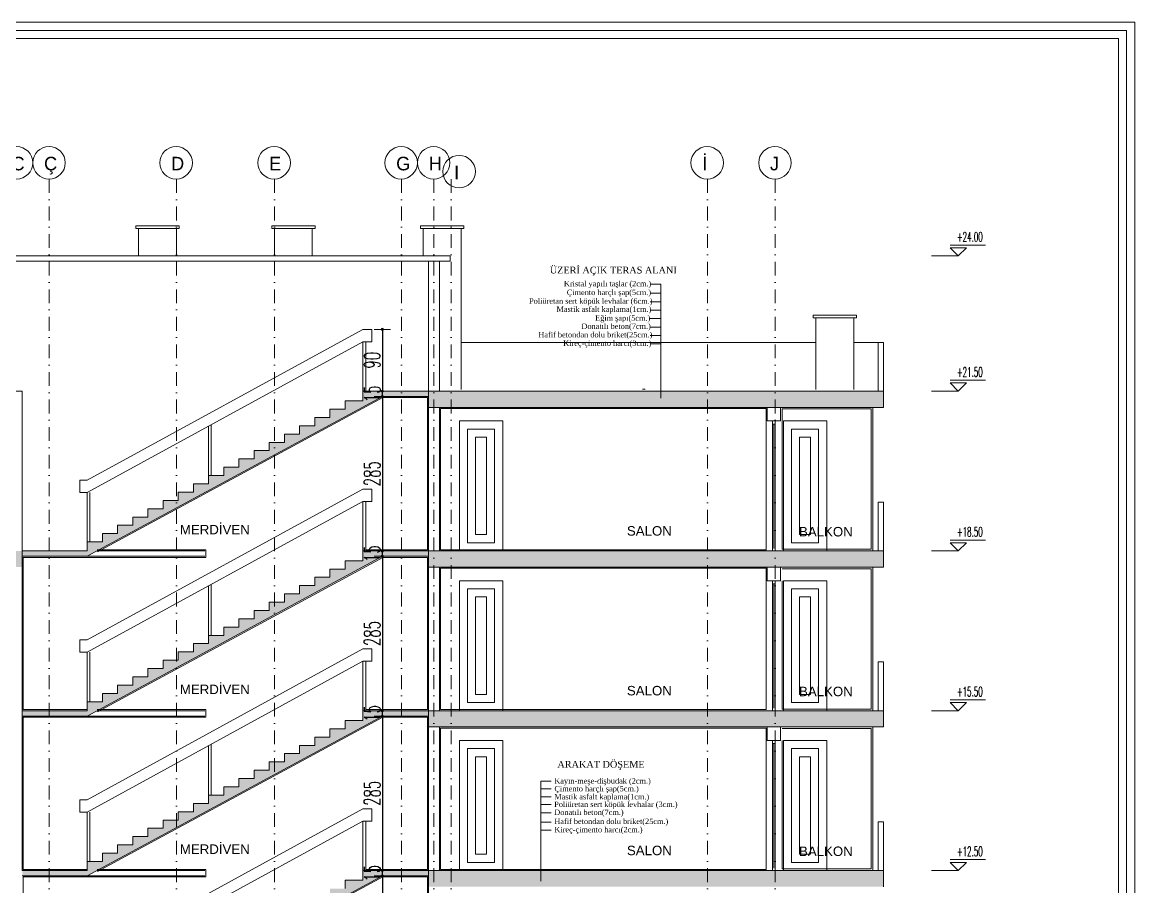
# Model space of a CAD drawing. Header units: millimetres. Extents: x -16104 to 67872, y -88009 to 12107.
# Drawn here: x 40598 to 42652, y -6549 to -4952 of the extents above; entities that cross this region are included whole.
import ezdxf

# ---------------------------------------------------------------- set-up
doc = ezdxf.new("R2010")
doc.units = ezdxf.units.MM
doc.linetypes.add('DASHDOTX2', pattern=[50.8, 25.4, -12.7, 0, -12.7])
doc.layers.get('0').update_dxf_attribs({"color": 241})
doc.layers.add('c05', color=32, linetype='Continuous', lineweight=13)
doc.layers.add('TARAMA', color=8, linetype='Continuous', lineweight=15)
doc.styles.add('DIM', font='Txttw.shx', dxfattribs={"width": 0.6})
doc.styles.add('OLCU', font='simplex.shx', dxfattribs={"width": 0.6, "height": 1400})
doc.styles.add('ÖLÇÜ', font='times.ttf', dxfattribs={"height": 15})
doc.dimstyles.new('50', dxfattribs={"dimscale": 0, "dimtxt": 30, "dimasz": 1, "dimexe": 0, "dimexo": 2, "dimgap": 4, "dimtad": 1, "dimdec": 0, "dimzin": 0, "dimdsep": 46, "dimtxsty": 'DIM', "dimblk1": 'DOT', "dimblk2": 'DOT', "dimsah": 1, "dimcen": 1.5, "dimdle": 3, "dimse1": 1, "dimse2": 1, "dimclrd": 256, "dimclre": 9, "dimclrt": 256, "dimadec": 0, "dimazin": 0, "dimtfac": 0.24, "dimtdec": 0, "dimtix": 1, "dimtmove": 2, "dimatfit": 3, "dimldrblk": 'DOT', "dimfxl": 0, "dimtolj": 1, "dimtzin": 15, "dimarcsym": 0})
pattern_1 = [(45, (1786.1301, -24140.286), (-1.76776695, 1.76776695), []), (45, (1787.8951, -24140.286), (-1.76776695, 1.76776695), [1.2, -0.5])]
pattern_2 = [(45, (1786.1301, -24435.286), (-1.76776695, 1.76776695), []), (45, (1787.8951, -24435.286), (-1.76776695, 1.76776695), [1.2, -0.5])]

# ---------------------------------------------------------------- blocks, each defined once
blk = doc.blocks.new('DOT')
for p, q in [((-2, 0), (0, 0)), ((0, 15), (0, -15)), ((2, 0), (0, 0))]:
    blk.add_line(p, q)
blk.add_circle((0, 0), 2)
blk = doc.blocks.new('*D1183')
at = {"layer": 'Defpoints', "color": 0, "transparency": 16777216}
for p in [(41243.3, -5519.5), (41263.1, -5633.5), (41263.7, -5633.5)]:
    blk.add_point(p, dxfattribs=at)
at = {"layer": 'TARAMA', "lineweight": -2, "transparency": 16777216}
blk.add_line((41263.1, -5520.5), (41263.1, -5632.5), dxfattribs=at)
for p, rotation in [((41263.1, -5519.5), 90), ((41263.1, -5633.5), 270)]:
    blk.add_blockref('DOT', p, dxfattribs=dict(at, rotation=rotation))
at = {"layer": 'TARAMA', "transparency": 16777216, "insert": (41244.1, -5576.5), "char_height": 30, "attachment_point": 5, "rotation": 90, "style": 'DIM'}
blk.add_mtext('\\A1;90', dxfattribs=at)
blk = doc.blocks.new('*D1224')
at = {"layer": 'Defpoints', "color": 0, "transparency": 16777216}
for p in [(41263.1, -5633.5), (41263.1, -5633.5), (41263.1, -5643.5)]:
    blk.add_point(p, dxfattribs=at)
at = {"layer": 'TARAMA', "lineweight": -2, "transparency": 16777216}
for p, q in [((41263.1, -5632.5), (41263.1, -5631.5)), ((41263.1, -5643.5), (41263.1, -5633.5)), ((41263.1, -5644.5), (41263.1, -5645.5))]:
    blk.add_line(p, q, dxfattribs=at)
for p, rotation in [((41263.1, -5633.5), 270), ((41263.1, -5643.5), 90)]:
    blk.add_blockref('DOT', p, dxfattribs=dict(at, rotation=rotation))
at = {"layer": 'TARAMA', "transparency": 16777216, "insert": (41244.1, -5638.5), "char_height": 30, "attachment_point": 5, "rotation": 90, "style": 'DIM'}
blk.add_mtext('\\A1;15', dxfattribs=at)
blk = doc.blocks.new('*D1184')
at = {"layer": 'Defpoints', "color": 0, "transparency": 16777216}
for p in [(41263.1, -5643.5), (41263.1, -5928.5), (41263.1, -5928.5)]:
    blk.add_point(p, dxfattribs=at)
at = {"layer": 'TARAMA', "lineweight": -2, "transparency": 16777216}
blk.add_line((41263.1, -5644.5), (41263.1, -5927.5), dxfattribs=at)
for p, rotation in [((41263.1, -5643.5), 90), ((41263.1, -5928.5), 270)]:
    blk.add_blockref('DOT', p, dxfattribs=dict(at, rotation=rotation))
at = {"layer": 'TARAMA', "transparency": 16777216, "insert": (41244.1, -5786), "char_height": 30, "attachment_point": 5, "rotation": 90, "style": 'DIM'}
blk.add_mtext('\\A1;285', dxfattribs=at)
blk = doc.blocks.new('*D1194')
at = {"layer": 'Defpoints', "color": 0, "transparency": 16777216}
for p in [(41263.1, -5938.5), (41263.1, -6223.5), (41263.1, -6223.5)]:
    blk.add_point(p, dxfattribs=at)
at = {"layer": 'TARAMA', "lineweight": -2, "transparency": 16777216}
blk.add_line((41263.1, -5939.5), (41263.1, -6222.5), dxfattribs=at)
for p, rotation in [((41263.1, -5938.5), 90), ((41263.1, -6223.5), 270)]:
    blk.add_blockref('DOT', p, dxfattribs=dict(at, rotation=rotation))
at = {"layer": 'TARAMA', "transparency": 16777216, "insert": (41244.1, -6081), "char_height": 30, "attachment_point": 5, "rotation": 90, "style": 'DIM'}
blk.add_mtext('\\A1;285', dxfattribs=at)
blk = doc.blocks.new('*D1195')
at = {"layer": 'Defpoints', "color": 0, "transparency": 16777216}
for p in [(41263.1, -6233.5), (41263.1, -6518.5), (41263.1, -6518.5)]:
    blk.add_point(p, dxfattribs=at)
at = {"layer": 'TARAMA', "lineweight": -2, "transparency": 16777216}
blk.add_line((41263.1, -6234.5), (41263.1, -6517.5), dxfattribs=at)
for p, rotation in [((41263.1, -6233.5), 90), ((41263.1, -6518.5), 270)]:
    blk.add_blockref('DOT', p, dxfattribs=dict(at, rotation=rotation))
at = {"layer": 'TARAMA', "transparency": 16777216, "insert": (41244.1, -6376), "char_height": 30, "attachment_point": 5, "rotation": 90, "style": 'DIM'}
blk.add_mtext('\\A1;285', dxfattribs=at)
blk = doc.blocks.new('*D1196')
at = {"layer": 'Defpoints', "color": 0, "transparency": 16777216}
for p in [(41263.1, -6528.5), (41263.1, -6813.5), (41263.1, -6813.5)]:
    blk.add_point(p, dxfattribs=at)
at = {"layer": 'TARAMA', "lineweight": -2, "transparency": 16777216}
blk.add_line((41263.1, -6529.5), (41263.1, -6812.5), dxfattribs=at)
for p, rotation in [((41263.1, -6528.5), 90), ((41263.1, -6813.5), 270)]:
    blk.add_blockref('DOT', p, dxfattribs=dict(at, rotation=rotation))
at = {"layer": 'TARAMA', "transparency": 16777216, "insert": (41244.1, -6671), "char_height": 30, "attachment_point": 5, "rotation": 90, "style": 'DIM'}
blk.add_mtext('\\A1;285', dxfattribs=at)
blk = doc.blocks.new('*D1200')
at = {"layer": 'Defpoints', "color": 0, "transparency": 16777216}
for p in [(41263.1, -5928.5), (41263.1, -5928.5), (41263.1, -5938.5)]:
    blk.add_point(p, dxfattribs=at)
at = {"layer": 'TARAMA', "lineweight": -2, "transparency": 16777216}
for p, q in [((41263.1, -5927.5), (41263.1, -5926.5)), ((41263.1, -5938.5), (41263.1, -5928.5)), ((41263.1, -5939.5), (41263.1, -5940.5))]:
    blk.add_line(p, q, dxfattribs=at)
for p, rotation in [((41263.1, -5928.5), 270), ((41263.1, -5938.5), 90)]:
    blk.add_blockref('DOT', p, dxfattribs=dict(at, rotation=rotation))
at = {"layer": 'TARAMA', "transparency": 16777216, "insert": (41244.1, -5933.5), "char_height": 30, "attachment_point": 5, "rotation": 90, "style": 'DIM'}
blk.add_mtext('\\A1;15', dxfattribs=at)
blk = doc.blocks.new('*D1201')
at = {"layer": 'Defpoints', "color": 0, "transparency": 16777216}
for p in [(41263.1, -6223.5), (41263.1, -6223.5), (41263.1, -6233.5)]:
    blk.add_point(p, dxfattribs=at)
at = {"layer": 'TARAMA', "lineweight": -2, "transparency": 16777216}
for p, q in [((41263.1, -6222.5), (41263.1, -6221.5)), ((41263.1, -6233.5), (41263.1, -6223.5)), ((41263.1, -6234.5), (41263.1, -6235.5))]:
    blk.add_line(p, q, dxfattribs=at)
for p, rotation in [((41263.1, -6223.5), 270), ((41263.1, -6233.5), 90)]:
    blk.add_blockref('DOT', p, dxfattribs=dict(at, rotation=rotation))
at = {"layer": 'TARAMA', "transparency": 16777216, "insert": (41244.1, -6228.5), "char_height": 30, "attachment_point": 5, "rotation": 90, "style": 'DIM'}
blk.add_mtext('\\A1;15', dxfattribs=at)
blk = doc.blocks.new('*D1202')
at = {"layer": 'Defpoints', "color": 0, "transparency": 16777216}
for p in [(41263.1, -6518.5), (41263.1, -6518.5), (41263.1, -6528.5)]:
    blk.add_point(p, dxfattribs=at)
at = {"layer": 'TARAMA', "lineweight": -2, "transparency": 16777216}
for p, q in [((41263.1, -6517.5), (41263.1, -6516.5)), ((41263.1, -6528.5), (41263.1, -6518.5)), ((41263.1, -6529.5), (41263.1, -6530.5))]:
    blk.add_line(p, q, dxfattribs=at)
for p, rotation in [((41263.1, -6518.5), 270), ((41263.1, -6528.5), 90)]:
    blk.add_blockref('DOT', p, dxfattribs=dict(at, rotation=rotation))
at = {"layer": 'TARAMA', "transparency": 16777216, "insert": (41244.1, -6523.5), "char_height": 30, "attachment_point": 5, "rotation": 90, "style": 'DIM'}
blk.add_mtext('\\A1;15', dxfattribs=at)

msp = doc.modelspace()

# ---------------------------------------------------------------- hatches: boundary and pattern name
at = {"layer": 'TARAMA'}
h = msp.add_hatch(dxfattribs=at)
h.set_pattern_fill('JIS_STN_2.5,_O', color=256)
h.set_pattern_definition(pattern_1)
h.paths.add_polyline_path([(41263.1, -5643.5), (41348.2, -5643.5), (41348.2, -5633.5), (41227.2, -5633.5), (41227.2, -5651.6), (41194.2, -5651.6), (41194.2, -5666.9), (41166.2, -5666.9), (41166.2, -5682.2), (41138.2, -5682.2), (41138.2, -5697.5), (41110.2, -5697.5), (41110.2, -5712.8), (41082.2, -5712.8), (41082.2, -5728.1), (41054.2, -5728.1), (41054.2, -5743.4), (41026.2, -5743.4), (41026.2, -5758.7), (40998.2, -5758.7), (40998.2, -5774.1), (40970.2, -5774.1), (40970.2, -5789.4), (40942.2, -5789.4), (40942.2, -5804.7), (40914.2, -5804.7), (40914.2, -5820), (40886.2, -5820), (40886.2, -5835.3), (40858.2, -5835.3), (40858.2, -5850.6), (40830.2, -5850.6), (40830.2, -5865.9), (40802.2, -5865.9), (40802.2, -5881.2), (40774.2, -5881.2), (40774.2, -5896.5), (40746.2, -5896.5), (40746.2, -5911.9), (40718.2, -5911.9), (40718.2, -5928.5), (40598.2, -5928.5), (40598.2, -5938.5), (40718, -5938.5)])
h = msp.add_hatch(dxfattribs=at)
h.set_pattern_fill('JIS_STN_2.5,_O', color=256)
h.set_pattern_definition(pattern_1)
h.paths.add_polyline_path([(42188.2, -5663.5), (42188.2, -5633.5), (41998.2, -5633.5), (41348.2, -5633.5), (41348.2, -5663.5)])
h = msp.add_hatch(dxfattribs=at)
h.set_pattern_fill('JIS_STN_2.5,_O', color=256)
h.set_pattern_definition(pattern_2)
h.paths.add_polyline_path([(39758.2, -5958.5), (40598.2, -5958.5), (40598.2, -5928.5), (39948.2, -5928.5), (39758.2, -5928.5)])
h = msp.add_hatch(dxfattribs=at)
h.set_pattern_fill('JIS_STN_2.5,_O', color=256)
h.set_pattern_definition([(45, (1786.1301, -24435.286), (-1.76776695, 1.76776695), []), (45, (1787.8951, -24435.286), (-1.76776695, 1.76776695), [1.2, -0.5])])
h.paths.add_polyline_path([(41263.1, -5938.5), (41348.2, -5938.5), (41348.2, -5928.5), (41227.2, -5928.5), (41227.2, -5946.6), (41194.2, -5946.6), (41194.2, -5961.9), (41166.2, -5961.9), (41166.2, -5977.2), (41138.2, -5977.2), (41138.2, -5992.5), (41110.2, -5992.5), (41110.2, -6007.8), (41082.2, -6007.8), (41082.2, -6023.1), (41054.2, -6023.1), (41054.2, -6038.4), (41026.2, -6038.4), (41026.2, -6053.7), (40998.2, -6053.7), (40998.2, -6069.1), (40970.2, -6069.1), (40970.2, -6084.4), (40942.2, -6084.4), (40942.2, -6099.7), (40914.2, -6099.7), (40914.2, -6115), (40886.2, -6115), (40886.2, -6130.3), (40858.2, -6130.3), (40858.2, -6145.6), (40830.2, -6145.6), (40830.2, -6160.9), (40802.2, -6160.9), (40802.2, -6176.2), (40774.2, -6176.2), (40774.2, -6191.5), (40746.2, -6191.5), (40746.2, -6206.9), (40718.2, -6206.9), (40718.2, -6223.5), (40598.2, -6223.5), (40598.2, -6233.5), (40718, -6233.5)])
h = msp.add_hatch(dxfattribs=at)
h.set_pattern_fill('JIS_STN_2.5,_O', color=256)
h.set_pattern_definition(pattern_1)
h.paths.add_polyline_path([(42188.2, -5958.5), (42188.2, -5928.5), (41998.2, -5928.5), (41348.2, -5928.5), (41348.2, -5958.5)])
h = msp.add_hatch(dxfattribs=at)
h.set_pattern_fill('JIS_STN_2.5,_O', color=256)
h.set_pattern_definition([(45, (1786.1301, -24730.286), (-1.76776695, 1.76776695), []), (45, (1787.8951, -24730.286), (-1.76776695, 1.76776695), [1.2, -0.5])])
h.paths.add_polyline_path([(41263.1, -6233.5), (41348.2, -6233.5), (41348.2, -6223.5), (41227.2, -6223.5), (41227.2, -6241.6), (41194.2, -6241.6), (41194.2, -6256.9), (41166.2, -6256.9), (41166.2, -6272.2), (41138.2, -6272.2), (41138.2, -6287.5), (41110.2, -6287.5), (41110.2, -6302.8), (41082.2, -6302.8), (41082.2, -6318.1), (41054.2, -6318.1), (41054.2, -6333.4), (41026.2, -6333.4), (41026.2, -6348.7), (40998.2, -6348.7), (40998.2, -6364.1), (40970.2, -6364.1), (40970.2, -6379.4), (40942.2, -6379.4), (40942.2, -6394.7), (40914.2, -6394.7), (40914.2, -6410), (40886.2, -6410), (40886.2, -6425.3), (40858.2, -6425.3), (40858.2, -6440.6), (40830.2, -6440.6), (40830.2, -6455.9), (40802.2, -6455.9), (40802.2, -6471.2), (40774.2, -6471.2), (40774.2, -6486.5), (40746.2, -6486.5), (40746.2, -6501.9), (40718.2, -6501.9), (40718.2, -6518.5), (40598.2, -6518.5), (40598.2, -6528.5), (40718, -6528.5)])
h = msp.add_hatch(dxfattribs=at)
h.set_pattern_fill('JIS_STN_2.5,_O', color=256)
h.set_pattern_definition(pattern_2)
h.paths.add_polyline_path([(42188.2, -6223.5), (41998.2, -6223.5), (41348.2, -6223.5), (41348.2, -6253.5), (42188.2, -6253.5)])
h = msp.add_hatch(dxfattribs=at)
h.set_pattern_fill('JIS_STN_2.5,_O', color=256)
h.set_pattern_definition([(45, (1786.1301, -25025.286), (-1.76776695, 1.76776695), []), (45, (1787.8951, -25025.286), (-1.76776695, 1.76776695), [1.2, -0.5])])
h.paths.add_polyline_path([(41263.1, -6528.5), (41348.2, -6528.5), (41348.2, -6518.5), (41227.2, -6518.5), (41227.2, -6536.6), (41194.2, -6536.6), (41194.2, -6551.9), (41166.2, -6551.9), (41166.2, -6567.2), (41138.2, -6567.2), (41138.2, -6582.5), (41110.2, -6582.5), (41110.2, -6597.8), (41082.2, -6597.8), (41082.2, -6613.1), (41054.2, -6613.1), (41054.2, -6628.4), (41026.2, -6628.4), (41026.2, -6643.7), (40998.2, -6643.7), (40998.2, -6659.1), (40970.2, -6659.1), (40970.2, -6674.4), (40942.2, -6674.4), (40942.2, -6689.7), (40914.2, -6689.7), (40914.2, -6705), (40886.2, -6705), (40886.2, -6720.3), (40858.2, -6720.3), (40858.2, -6735.6), (40830.2, -6735.6), (40830.2, -6750.9), (40802.2, -6750.9), (40802.2, -6766.2), (40774.2, -6766.2), (40774.2, -6781.5), (40746.2, -6781.5), (40746.2, -6796.9), (40718.2, -6796.9), (40718.2, -6813.5), (40598.2, -6813.5), (40598.2, -6823.5), (40718, -6823.5)])
h = msp.add_hatch(dxfattribs=at)
h.set_pattern_fill('JIS_STN_2.5,_O', color=256)
h.set_pattern_definition([(45, (1786.1301, -24730.286), (-1.76776695, 1.76776695), []), (45, (1787.8951, -24730.286), (-1.76776695, 1.76776695), [1.2, -0.5])])
h.paths.add_polyline_path([(42188.2, -6518.5), (41998.2, -6518.5), (41348.2, -6518.5), (41348.2, -6548.5), (42188.2, -6548.5)])

# ---------------------------------------------------------------- linework, layer by layer
at = {"layer": 'c05'}
for points in [[(42651.9, -8120), (42651.9, -8330.3), (39121.6, -8330.3), (39121.6, -4952.5), (42651.9, -4952.5), (42651.9, -6808.6)], [(42651.9, -8120), (42651.9, -8330.3), (39121.6, -8330.3), (39121.6, -4952.5), (42651.9, -4952.5), (42651.9, -6808.6)], [(42636.9, -8120), (42636.9, -8315.3), (39136.6, -8315.3), (39136.6, -4967.5), (42636.9, -4967.5), (42636.9, -6808.6)], [(42621.9, -8120), (42621.9, -8300.3), (39151.6, -8300.3), (39151.6, -4982.5), (42621.9, -4982.5), (42621.9, -6808.6)]]:
    msp.add_lwpolyline(points, dxfattribs=at)
at = {"layer": 'TARAMA', "linetype": 'DASHDOTX2'}
for p, q in [((40648.2, -5242), (40648.2, -8051.5)), ((40882.7, -5242), (40882.7, -8051.5)), ((41063.7, -5242), (41063.7, -8051.5)), ((41298.2, -5242), (41298.2, -8051.5)), ((41358.2, -5242), (41358.2, -8051.5)), ((41390.2, -5242), (41390.2, -8051.5)), ((41863.2, -5242), (41863.2, -8051.5)), ((41988.2, -5242), (41988.2, -8051.5))]:
    msp.add_line(p, q, dxfattribs=at)
at = {"layer": 'TARAMA'}
for p, q in [((40807.7, -5328.5), (40807.7, -5333.5)), ((40807.7, -5328.5), (40887.7, -5328.5)), ((40807.7, -5333.5), (40887.7, -5333.5)), ((40812.7, -5333.5), (40812.7, -5383.5)), ((40882.7, -5333.5), (40882.7, -5383.5)), ((40887.7, -5328.5), (40887.7, -5333.5)), ((41058.7, -5328.5), (41058.7, -5333.5)), ((41058.7, -5328.5), (41138.7, -5328.5)), ((41058.7, -5333.5), (41138.7, -5333.5)), ((41063.7, -5333.5), (41063.7, -5383.5)), ((41133.7, -5333.5), (41133.7, -5383.5)), ((41138.7, -5328.5), (41138.7, -5333.5)), ((41333.2, -5328.5), (41333.2, -5333.5)), ((41333.2, -5328.5), (41413.2, -5328.5)), ((41333.2, -5333.5), (41413.2, -5333.5)), ((41338.2, -5333.5), (41338.2, -5383.5)), ((41408.2, -5333.5), (41408.2, -5630.5)), ((41413.2, -5328.5), (41413.2, -5333.5)), ((40558.2, -5383.5), (41388.2, -5383.5)), ((40558.2, -5393.5), (41388.2, -5393.5)), ((40558.2, -5393.5), (41388.2, -5393.5)), ((41348.2, -5633.5), (41348.2, -5393.5)), ((41348.2, -5633.5), (41348.2, -5393.5)), ((41368.2, -5633.5), (41368.2, -5393.5)), ((41368.2, -5633.5), (41368.2, -5393.5)), ((41388.2, -5393.5), (41388.2, -5383.5)), ((41757.6, -5436.3), (41776.8, -5436.3)), ((41776.8, -5436.3), (41776.8, -5646.2)), ((41757.6, -5452.4), (41776.8, -5452.4)), ((41757.6, -5468.5), (41776.8, -5468.5)), ((41757.6, -5484.1), (41776.8, -5484.1)), ((41757.6, -5499.6), (41776.8, -5499.6)), ((42058.2, -5493.5), (42058.2, -5498.5)), ((42058.2, -5493.5), (42138.2, -5493.5)), ((42058.2, -5498.5), (42138.2, -5498.5)), ((42063.2, -5498.5), (42063.2, -5630.5)), ((42133.2, -5498.5), (42133.2, -5630.5)), ((42138.2, -5493.5), (42138.2, -5498.5)), ((40718.2, -5797.9), (41227.2, -5519.5)), ((40718.2, -5797.9), (41227.2, -5519.5)), ((41227.2, -5519.5), (41243.3, -5519.5)), ((41227.2, -5519.5), (41243.3, -5519.5)), ((41243.3, -5519.5), (41243.3, -5542.3)), ((41243.3, -5519.5), (41243.3, -5542.3)), ((41757.6, -5515.2), (41776.8, -5515.2)), ((40718.2, -5820.7), (41227.2, -5542.3)), ((40718.2, -5820.7), (41227.2, -5542.3)), ((41227.2, -5633.5), (41227.2, -5542.3)), ((41227.2, -5542.3), (41243.3, -5542.3)), ((41227.2, -5633.5), (41227.2, -5542.3)), ((41227.2, -5542.3), (41243.3, -5542.3)), ((41232.2, -5633.5), (41232.2, -5542.3)), ((41232.2, -5633.5), (41232.2, -5542.3)), ((42063.2, -5543.5), (41408.2, -5543.5)), ((41757.6, -5530.8), (41776.8, -5530.8)), ((42178.2, -5543.5), (42133.2, -5543.5)), ((42178.2, -5543.5), (42188.2, -5543.5)), ((42178.2, -5543.5), (42178.2, -5633.5)), ((42178.2, -5543.5), (42178.2, -5633.5)), ((42188.2, -5543.5), (42188.2, -5663.5)), ((41757.6, -5546.4), (41776.8, -5546.4)), ((40383.2, -5633.5), (40598.2, -5633.5)), ((40598.2, -5633.5), (40598.2, -5928.5)), ((40718, -5938.5), (41263.1, -5643.5)), ((41227.2, -5633.5), (41227.2, -5651.6)), ((41348.2, -5633.5), (41227.2, -5633.5)), ((41348.2, -5643.5), (41263.1, -5643.5)), ((41348.2, -5633.5), (42168.2, -5633.5)), ((41348.2, -5633.5), (41348.2, -5928.5)), ((41743.2, -5629.7), (41748.2, -5629.7)), ((41998.2, -5633.5), (42188.2, -5633.5)), ((42188.2, -5663.5), (42188.2, -5633.5)), ((41166.2, -5666.9), (41166.2, -5682.2)), ((41166.2, -5666.9), (41194.2, -5666.9)), ((41194.2, -5651.6), (41194.2, -5666.9)), ((41194.2, -5651.6), (41227.2, -5651.6)), ((41348.2, -5663.5), (42188.2, -5663.5)), ((41368.2, -5663.5), (41368.2, -5928.5)), ((41973.2, -5663.5), (41973.2, -5688.5)), ((41998.2, -5663.5), (41998.2, -5688.5)), ((42001.2, -5688.5), (42001.2, -5666.5)), ((42168.2, -5663.5), (42168.2, -5928.5)), ((41138.2, -5682.2), (41138.2, -5697.5)), ((41138.2, -5682.2), (41166.2, -5682.2)), ((41973.2, -5688.5), (41998.2, -5688.5)), ((41983.2, -5688.5), (41983.2, -5928.5)), ((41988.2, -5688.5), (41988.2, -5928.5)), ((40942.2, -5789.4), (40942.2, -5698.2)), ((40947.2, -5789.4), (40947.2, -5695.5)), ((41110.2, -5697.5), (41110.2, -5712.8)), ((41110.2, -5697.5), (41138.2, -5697.5)), ((41983.2, -5694.2), (41988.2, -5694.2)), ((41985.7, -5694.2), (41985.7, -5924)), ((41054.2, -5728.1), (41054.2, -5743.4)), ((41054.2, -5728.1), (41082.2, -5728.1)), ((41082.2, -5712.8), (41082.2, -5728.1)), ((41082.2, -5712.8), (41110.2, -5712.8)), ((41026.2, -5743.4), (41026.2, -5758.7)), ((41026.2, -5743.4), (41054.2, -5743.4)), ((40998.2, -5758.7), (40998.2, -5774.1)), ((40998.2, -5758.7), (41026.2, -5758.7)), ((40942.2, -5789.4), (40942.2, -5804.7)), ((40942.2, -5789.4), (40970.2, -5789.4)), ((40970.2, -5774.1), (40970.2, -5789.4)), ((40970.2, -5774.1), (40998.2, -5774.1)), ((40718.2, -5797.9), (40704.7, -5797.9)), ((40704.7, -5797.9), (40704.7, -5820.7)), ((40914.2, -5804.7), (40914.2, -5820)), ((40914.2, -5804.7), (40942.2, -5804.7)), ((40718.2, -5820.7), (40704.7, -5820.7)), ((40718.2, -6092.9), (41227.2, -5814.5)), ((40718.2, -6092.9), (41227.2, -5814.5)), ((40718.2, -5911.9), (40718.2, -5820.7)), ((40723.2, -5911.9), (40723.2, -5820.7)), ((40886.2, -5820), (40886.2, -5835.3)), ((40886.2, -5820), (40914.2, -5820)), ((41227.2, -5814.5), (41243.3, -5814.5)), ((41227.2, -5814.5), (41243.3, -5814.5)), ((41243.3, -5814.5), (41243.3, -5837.3)), ((41243.3, -5814.5), (41243.3, -5837.3)), ((40718.2, -6115.7), (41227.2, -5837.3)), ((40718.2, -6115.7), (41227.2, -5837.3)), ((40830.2, -5850.6), (40830.2, -5865.9)), ((40830.2, -5850.6), (40858.2, -5850.6)), ((40858.2, -5835.3), (40858.2, -5850.6)), ((40858.2, -5835.3), (40886.2, -5835.3)), ((41227.2, -5928.5), (41227.2, -5837.3)), ((41227.2, -5837.3), (41243.3, -5837.3)), ((41227.2, -5928.5), (41227.2, -5837.3)), ((41227.2, -5837.3), (41243.3, -5837.3)), ((41232.2, -5928.5), (41232.2, -5837.3)), ((41232.2, -5928.5), (41232.2, -5837.3)), ((42178.2, -5838.5), (42188.2, -5838.5)), ((42178.2, -5838.5), (42178.2, -5928.5)), ((42178.2, -5838.5), (42178.2, -5928.5)), ((42188.2, -5838.5), (42188.2, -5958.5)), ((40802.2, -5865.9), (40802.2, -5881.2)), ((40802.2, -5865.9), (40830.2, -5865.9)), ((40774.2, -5881.2), (40774.2, -5896.5)), ((40774.2, -5881.2), (40802.2, -5881.2)), ((40718.2, -5911.9), (40718.2, -5928.5)), ((40718.2, -5911.9), (40746.2, -5911.9)), ((40746.2, -5896.5), (40746.2, -5911.9)), ((40746.2, -5896.5), (40774.2, -5896.5)), ((40598.2, -5928.5), (40598.2, -6223.5)), ((40598.2, -5928.5), (40718.2, -5928.5)), ((40736.4, -5928.5), (40935.1, -5928.5)), ((41227.2, -5928.5), (41227.2, -5946.6)), ((41348.2, -5928.5), (41227.2, -5928.5)), ((41348.2, -5928.5), (41998.2, -5928.5)), ((41348.2, -5928.5), (41348.2, -6223.5)), ((41998.2, -5928.5), (42188.2, -5928.5)), ((40598.2, -5938.5), (40718, -5938.5)), ((40718, -6233.5), (41263.1, -5938.5)), ((40718, -5938.5), (40935.1, -5938.5)), ((41194.2, -5946.6), (41194.2, -5961.9)), ((41194.2, -5946.6), (41227.2, -5946.6)), ((41348.2, -5938.5), (41263.1, -5938.5)), ((41166.2, -5961.9), (41166.2, -5977.2)), ((41166.2, -5961.9), (41194.2, -5961.9)), ((41348.2, -5958.5), (42188.2, -5958.5)), ((41368.2, -5958.5), (41368.2, -6223.5)), ((41973.2, -5958.5), (41973.2, -5983.5)), ((41998.2, -5958.5), (41998.2, -5983.5)), ((42168.2, -5958.5), (42168.2, -6223.5)), ((40942.2, -6084.4), (40942.2, -5993.2)), ((40947.2, -6084.4), (40947.2, -5990.5)), ((41110.2, -5992.5), (41110.2, -6007.8)), ((41110.2, -5992.5), (41138.2, -5992.5)), ((41138.2, -5977.2), (41138.2, -5992.5)), ((41138.2, -5977.2), (41166.2, -5977.2)), ((41973.2, -5983.5), (41998.2, -5983.5)), ((41983.2, -5983.5), (41983.2, -6223.5)), ((41983.2, -5989.2), (41988.2, -5989.2)), ((41985.7, -5989.2), (41985.7, -6219)), ((41988.2, -5983.5), (41988.2, -6223.5)), ((41082.2, -6007.8), (41082.2, -6023.1)), ((41082.2, -6007.8), (41110.2, -6007.8)), ((41054.2, -6023.1), (41054.2, -6038.4)), ((41054.2, -6023.1), (41082.2, -6023.1)), ((40998.2, -6053.7), (40998.2, -6069.1)), ((40998.2, -6053.7), (41026.2, -6053.7)), ((41026.2, -6038.4), (41026.2, -6053.7)), ((41026.2, -6038.4), (41054.2, -6038.4)), ((40970.2, -6069.1), (40970.2, -6084.4)), ((40970.2, -6069.1), (40998.2, -6069.1)), ((40718.2, -6092.9), (40704.7, -6092.9)), ((40704.7, -6092.9), (40704.7, -6115.7)), ((40942.2, -6084.4), (40942.2, -6099.7)), ((40942.2, -6084.4), (40970.2, -6084.4)), ((40718.2, -6115.7), (40704.7, -6115.7)), ((40718.2, -6387.9), (41227.2, -6109.5)), ((40718.2, -6387.9), (41227.2, -6109.5)), ((40718.2, -6206.9), (40718.2, -6115.7)), ((40723.2, -6206.9), (40723.2, -6115.7)), ((40886.2, -6115), (40886.2, -6130.3)), ((40886.2, -6115), (40914.2, -6115)), ((40914.2, -6099.7), (40914.2, -6115)), ((40914.2, -6099.7), (40942.2, -6099.7)), ((41227.2, -6109.5), (41243.3, -6109.5)), ((41227.2, -6109.5), (41243.3, -6109.5)), ((41243.3, -6109.5), (41243.3, -6132.3)), ((41243.3, -6109.5), (41243.3, -6132.3)), ((40718.2, -6410.7), (41227.2, -6132.3)), ((40718.2, -6410.7), (41227.2, -6132.3)), ((40858.2, -6130.3), (40858.2, -6145.6)), ((40858.2, -6130.3), (40886.2, -6130.3)), ((41227.2, -6223.5), (41227.2, -6132.3)), ((41227.2, -6132.3), (41243.3, -6132.3)), ((41227.2, -6223.5), (41227.2, -6132.3)), ((41227.2, -6132.3), (41243.3, -6132.3)), ((41232.2, -6223.5), (41232.2, -6132.3)), ((41232.2, -6223.5), (41232.2, -6132.3)), ((42178.2, -6133.5), (42188.2, -6133.5)), ((42178.2, -6133.5), (42178.2, -6223.5)), ((42178.2, -6133.5), (42178.2, -6223.5)), ((42188.2, -6133.5), (42188.2, -6253.5)), ((40802.2, -6160.9), (40802.2, -6176.2)), ((40802.2, -6160.9), (40830.2, -6160.9)), ((40830.2, -6145.6), (40830.2, -6160.9)), ((40830.2, -6145.6), (40858.2, -6145.6)), ((40774.2, -6176.2), (40774.2, -6191.5)), ((40774.2, -6176.2), (40802.2, -6176.2)), ((40746.2, -6191.5), (40746.2, -6206.9)), ((40746.2, -6191.5), (40774.2, -6191.5)), ((40718.2, -6206.9), (40718.2, -6223.5)), ((40718.2, -6206.9), (40746.2, -6206.9)), ((40598.2, -6223.5), (40598.2, -6518.5)), ((40598.2, -6223.5), (40718.2, -6223.5)), ((40598.2, -6233.5), (40718, -6233.5)), ((40718, -6528.5), (41263.1, -6233.5)), ((40718, -6233.5), (40935.1, -6233.5)), ((40736.4, -6223.5), (40935.1, -6223.5)), ((41194.2, -6241.6), (41194.2, -6256.9)), ((41194.2, -6241.6), (41227.2, -6241.6)), ((41227.2, -6223.5), (41227.2, -6241.6)), ((41348.2, -6223.5), (41227.2, -6223.5)), ((41348.2, -6233.5), (41263.1, -6233.5)), ((41348.2, -6223.5), (41998.2, -6223.5)), ((41348.2, -6223.5), (41348.2, -6518.5)), ((41998.2, -6223.5), (42188.2, -6223.5)), ((41166.2, -6256.9), (41166.2, -6272.2)), ((41166.2, -6256.9), (41194.2, -6256.9)), ((41348.2, -6253.5), (42188.2, -6253.5)), ((41368.2, -6253.5), (41368.2, -6518.5)), ((41973.2, -6253.5), (41973.2, -6278.5)), ((41998.2, -6253.5), (41998.2, -6278.5)), ((42168.2, -6253.5), (42168.2, -6518.5)), ((41138.2, -6272.2), (41138.2, -6287.5)), ((41138.2, -6272.2), (41166.2, -6272.2)), ((41973.2, -6278.5), (41998.2, -6278.5)), ((41983.2, -6278.5), (41983.2, -6518.5)), ((41988.2, -6278.5), (41988.2, -6518.5)), ((40942.2, -6379.4), (40942.2, -6288.2)), ((40947.2, -6379.4), (40947.2, -6285.5)), ((41082.2, -6302.8), (41082.2, -6318.1)), ((41082.2, -6302.8), (41110.2, -6302.8)), ((41110.2, -6287.5), (41110.2, -6302.8)), ((41110.2, -6287.5), (41138.2, -6287.5)), ((41983.2, -6284.2), (41988.2, -6284.2)), ((41985.7, -6284.2), (41985.7, -6514)), ((41054.2, -6318.1), (41054.2, -6333.4)), ((41054.2, -6318.1), (41082.2, -6318.1)), ((41026.2, -6333.4), (41026.2, -6348.7)), ((41026.2, -6333.4), (41054.2, -6333.4)), ((40970.2, -6364.1), (40970.2, -6379.4)), ((40970.2, -6364.1), (40998.2, -6364.1)), ((40998.2, -6348.7), (40998.2, -6364.1)), ((40998.2, -6348.7), (41026.2, -6348.7)), ((41555.7, -6353.5), (41555.7, -6537.9)), ((41574.9, -6353.5), (41555.7, -6353.5)), ((41574.9, -6353.5), (41555.7, -6353.5)), ((40942.2, -6379.4), (40942.2, -6394.7)), ((40942.2, -6379.4), (40970.2, -6379.4)), ((41574.9, -6367.9), (41555.7, -6367.9)), ((41574.9, -6367.9), (41555.7, -6367.9)), ((41574.9, -6382.3), (41555.7, -6382.3)), ((40718.2, -6387.9), (40704.7, -6387.9)), ((40704.7, -6387.9), (40704.7, -6410.7)), ((40718.2, -6682.9), (41227.2, -6404.5)), ((40718.2, -6682.9), (41227.2, -6404.5)), ((40914.2, -6394.7), (40914.2, -6410)), ((40914.2, -6394.7), (40942.2, -6394.7)), ((41227.2, -6404.5), (41243.3, -6404.5)), ((41227.2, -6404.5), (41243.3, -6404.5)), ((41243.3, -6404.5), (41243.3, -6427.3)), ((41243.3, -6404.5), (41243.3, -6427.3)), ((41574.9, -6396.7), (41555.7, -6396.7)), ((40718.2, -6410.7), (40704.7, -6410.7)), ((40718.2, -6501.9), (40718.2, -6410.7)), ((40718.2, -6705.7), (41227.2, -6427.3)), ((40718.2, -6705.7), (41227.2, -6427.3)), ((40723.2, -6501.9), (40723.2, -6410.7)), ((40858.2, -6425.3), (40858.2, -6440.6)), ((40858.2, -6425.3), (40886.2, -6425.3)), ((40886.2, -6410), (40886.2, -6425.3)), ((40886.2, -6410), (40914.2, -6410)), ((41227.2, -6518.5), (41227.2, -6427.3)), ((41227.2, -6427.3), (41243.3, -6427.3)), ((41227.2, -6518.5), (41227.2, -6427.3)), ((41227.2, -6427.3), (41243.3, -6427.3)), ((41232.2, -6518.5), (41232.2, -6427.3)), ((41232.2, -6518.5), (41232.2, -6427.3)), ((41574.9, -6412.1), (41555.7, -6412.1)), ((40830.2, -6440.6), (40830.2, -6455.9)), ((40830.2, -6440.6), (40858.2, -6440.6)), ((41574.9, -6429.1), (41555.7, -6429.1)), ((41574.9, -6443.8), (41555.7, -6443.8)), ((42178.2, -6428.5), (42188.2, -6428.5)), ((42178.2, -6428.5), (42178.2, -6518.5)), ((42178.2, -6428.5), (42178.2, -6518.5)), ((42188.2, -6428.5), (42188.2, -6548.5)), ((40802.2, -6455.9), (40802.2, -6471.2)), ((40802.2, -6455.9), (40830.2, -6455.9)), ((40746.2, -6486.5), (40746.2, -6501.9)), ((40746.2, -6486.5), (40774.2, -6486.5)), ((40774.2, -6471.2), (40774.2, -6486.5)), ((40774.2, -6471.2), (40802.2, -6471.2)), ((40718.2, -6501.9), (40718.2, -6518.5)), ((40718.2, -6501.9), (40746.2, -6501.9)), ((40598.2, -6518.5), (40718.2, -6518.5)), ((40598.2, -6528.5), (40718, -6528.5)), ((40718, -6823.5), (41263.1, -6528.5)), ((40718, -6528.5), (40935.1, -6528.5)), ((40736.4, -6518.5), (40935.1, -6518.5)), ((41227.2, -6518.5), (41227.2, -6536.6)), ((41348.2, -6518.5), (41227.2, -6518.5)), ((41348.2, -6528.5), (41263.1, -6528.5)), ((41348.2, -6518.5), (41998.2, -6518.5)), ((41348.2, -6518.5), (41348.2, -6813.5)), ((41998.2, -6518.5), (42188.2, -6518.5)), ((41194.2, -6536.6), (41194.2, -6551.9)), ((41194.2, -6536.6), (41227.2, -6536.6))]:
    msp.add_line(p, q, dxfattribs=at)
at = {"layer": 'TARAMA', "ltscale": 0.01}
for p, q in [((42311.1, -5363.9), (42376.1, -5363.9)), ((42326.1, -5383.9), (42311.1, -5368.9)), ((42311.1, -5368.9), (42341.1, -5368.9)), ((42326.1, -5383.9), (42341.1, -5368.9)), ((42326.1, -5383.9), (42276.8, -5383.9)), ((42311.1, -5613.5), (42376.1, -5613.5)), ((42326.1, -5633.5), (42311.1, -5618.5)), ((42311.1, -5618.5), (42341.1, -5618.5)), ((42326.1, -5633.5), (42341.1, -5618.5)), ((42326.1, -5633.5), (42276.8, -5633.5)), ((42311.1, -5908.5), (42376.1, -5908.5)), ((42326.1, -5928.5), (42311.1, -5913.5)), ((42311.1, -5913.5), (42341.1, -5913.5)), ((42326.1, -5928.5), (42341.1, -5913.5)), ((42326.1, -5928.5), (42276.8, -5928.5)), ((42311.1, -6203.5), (42376.1, -6203.5)), ((42326.1, -6223.5), (42311.1, -6208.5)), ((42311.1, -6208.5), (42341.1, -6208.5)), ((42326.1, -6223.5), (42341.1, -6208.5)), ((42326.1, -6223.5), (42276.8, -6223.5)), ((42311.1, -6498.5), (42376.1, -6498.5)), ((42326.1, -6518.5), (42311.1, -6503.5)), ((42311.1, -6503.5), (42341.1, -6503.5)), ((42326.1, -6518.5), (42341.1, -6503.5)), ((42326.1, -6518.5), (42276.8, -6518.5))]:
    msp.add_line(p, q, dxfattribs=at)
at = {"layer": 'TARAMA', "color": 4, "ltscale": 0.02}
msp.add_line((41408.2, -5630.5), (41408.2, -5581.3), dxfattribs=at)
at = {"layer": 'TARAMA'}
for points in [[(40737.4, -5930.3), (41263.6, -5645.5), (41346.2, -5645.5), (41346.2, -5926.5), (41232.2, -5926.5)], [(42001.2, -5688.5), (42001.2, -5925.5), (42165.2, -5925.5), (42165.2, -5666.5), (42001.2, -5666.5)], [(41405.2, -5688.5), (41485.2, -5688.5), (41485.2, -5928.5), (41405.2, -5928.5), (41405.2, -5688.5)], [(42003.2, -5688.5), (42083.2, -5688.5), (42083.2, -5928.5), (42003.2, -5928.5), (42003.2, -5688.5)], [(40736.4, -5926.5), (40937.1, -5926.5), (40937.1, -5940.5), (40600.2, -5940.5), (40600.2, -6221.5), (40718.2, -6221.5)], [(40737.4, -6225.3), (41263.6, -5940.5), (41346.2, -5940.5), (41346.2, -6221.5), (41232.2, -6221.5)], [(42001.2, -5983.5), (42001.2, -6220.5), (42165.2, -6220.5), (42165.2, -5961.5), (42001.2, -5961.5)], [(41405.2, -5983.5), (41485.2, -5983.5), (41485.2, -6223.5), (41405.2, -6223.5), (41405.2, -5983.5)], [(42003.2, -5983.5), (42083.2, -5983.5), (42083.2, -6223.5), (42003.2, -6223.5), (42003.2, -5983.5)], [(40736.4, -6221.5), (40937.1, -6221.5), (40937.1, -6235.5), (40600.2, -6235.5), (40600.2, -6516.5), (40718.2, -6516.5)], [(40737.4, -6520.3), (41263.6, -6235.5), (41346.2, -6235.5), (41346.2, -6516.5), (41232.2, -6516.5)], [(42001.2, -6278.5), (42001.2, -6515.5), (42165.2, -6515.5), (42165.2, -6256.5), (42001.2, -6256.5)], [(41405.2, -6278.5), (41485.2, -6278.5), (41485.2, -6518.5), (41405.2, -6518.5), (41405.2, -6278.5)], [(42003.2, -6278.5), (42083.2, -6278.5), (42083.2, -6518.5), (42003.2, -6518.5), (42003.2, -6278.5)], [(40736.4, -6516.5), (40937.1, -6516.5), (40937.1, -6530.5), (40600.2, -6530.5), (40600.2, -6811.5), (40718.2, -6811.5)], [(40737.4, -6815.3), (41263.6, -6530.5), (41346.2, -6530.5), (41346.2, -6811.5), (41232.2, -6811.5)]]:
    msp.add_lwpolyline(points, dxfattribs=at)
for points in [[(41971.2, -5665.5), (41971.2, -5926.5), (41370.2, -5926.5), (41370.2, -5665.5)], [(41420.2, -5703.5), (41470.2, -5703.5), (41470.2, -5913.5), (41420.2, -5913.5)], [(42018.2, -5703.5), (42068.2, -5703.5), (42068.2, -5913.5), (42018.2, -5913.5)], [(41435.2, -5718.5), (41455.2, -5718.5), (41455.2, -5898.5), (41435.2, -5898.5)], [(42033.2, -5718.5), (42053.2, -5718.5), (42053.2, -5898.5), (42033.2, -5898.5)], [(41971.2, -5960.5), (41971.2, -6221.5), (41370.2, -6221.5), (41370.2, -5960.5)], [(41420.2, -5998.5), (41470.2, -5998.5), (41470.2, -6208.5), (41420.2, -6208.5)], [(41435.2, -6013.5), (41455.2, -6013.5), (41455.2, -6193.5), (41435.2, -6193.5)], [(42018.2, -5998.5), (42068.2, -5998.5), (42068.2, -6208.5), (42018.2, -6208.5)], [(42033.2, -6013.5), (42053.2, -6013.5), (42053.2, -6193.5), (42033.2, -6193.5)], [(41971.2, -6255.5), (41971.2, -6516.5), (41370.2, -6516.5), (41370.2, -6255.5)], [(41420.2, -6293.5), (41470.2, -6293.5), (41470.2, -6503.5), (41420.2, -6503.5)], [(42018.2, -6293.5), (42068.2, -6293.5), (42068.2, -6503.5), (42018.2, -6503.5)], [(41435.2, -6308.5), (41455.2, -6308.5), (41455.2, -6488.5), (41435.2, -6488.5)], [(42033.2, -6308.5), (42053.2, -6308.5), (42053.2, -6488.5), (42033.2, -6488.5)]]:
    msp.add_lwpolyline(points, close=True, dxfattribs=at)
at = {"layer": 'TARAMA', "linetype": 'ByBlock'}
for centre in [(40587.7, -5212), (40647.7, -5212), (40882.2, -5212), (41063.2, -5212), (41297.7, -5212), (41357.7, -5212), (41862.7, -5212), (41987.7, -5212), (41404.7, -5228.2)]:
    msp.add_circle(centre, 30, dxfattribs=at)

# ---------------------------------------------------------------- texts
at = {"layer": 'TARAMA', "ltscale": 0.01, "style": 'OLCU', "width": 0.55}
for s, p in [('+24.00', (42323.4, -5357.4)), ('+21.50', (42323.4, -5607)), ('+18.50', (42323.4, -5902)), ('+15.50', (42323.4, -6197)), ('+12.50', (42323.4, -6492))]:
    msp.add_text(s, height=17.5, dxfattribs=at).set_placement(p)
at = {"layer": 'TARAMA', "style": 'ÖLÇÜ'}
for s, p in [('ÜZERİ AÇIK TERAS ALANI', (41572, -5416.3)), ('ARAKAT DÖŞEME', (41586.1, -6328.8))]:
    msp.add_text(s, height=12.5, dxfattribs=at).set_placement(p)
at = {"layer": 'TARAMA', "ltscale": 0.8, "style": 'ÖLÇÜ'}
for s, p in [('Kristal yapılı taşlar (2cm.)', (41598.1, -5440)), ('Poliüretan sert köpük levhalar (6cm.)', (41533.9, -5472.1)), ('Çimento harçlı şap(5cm.)', (41603.4, -5456.2)), ('Mastik asfalt kaplama(1cm.)', (41584.5, -5487.2)), ('Eğim şapı(5cm.)', (41655.8, -5503.5)), ('Hafif betondan dolu briket(25cm.)', (41551, -5534.3)), ('Donatılı beton(7cm.)', (41630.5, -5518.7)), ('Kireç-çimento harcı(3cm.)', (41596.8, -5550)), ('Kayın-meşe-dişbudak (2cm.)', (41580.4, -6358.1)), ('Çimento harçlı şap(5cm.)', (41580.6, -6372.4)), ('Mastik asfalt kaplama(1cm.)', (41580.4, -6387.3)), ('Poliüretan sert köpük levhalar (3cm.)', (41580.2, -6401.3)), ('Donatılı beton(7cm.)', (41580.3, -6416)), ('Hafif betondan dolu briket(25cm.)', (41580.4, -6432.7)), ('Kireç-çimento harcı(2cm.)', (41580.5, -6448))]:
    msp.add_text(s, height=10, dxfattribs=at).set_placement(p)
at = {"layer": 'TARAMA'}
for s, insert, char_height, width, attachment_point in [('{\\fComic Sans MS|b0|i0|c162|p66;İ}', (41853.5, -5200.9), 25, 35.659, 1), ('C', (40578.5, -5200.9), 25, 35.659, 1), ('Ç', (40638.5, -5200.9), 25, 35.659, 1), ('D', (40873, -5200.9), 25, 35.659, 1), ('E', (41054, -5200.9), 25, 35.659, 1), ('G', (41288.5, -5200.9), 25, 35.659, 1), ('H', (41348.5, -5200.9), 25, 35.659, 1), ('J', (41978.5, -5200.9), 25, 35.659, 1), ('I', (41395.5, -5217.2), 25, 35.659, 1), ('{\\fArial|b0|i0|c162|p34;MERDİVEN}', (41018.2, -5897.9), 17.5, 1076.841, 9), ('{\\fArial|b0|i0|c162|p34;SALON}', (41797.3, -5900.5), 17.5, 1076.841, 9), ('{\\fArial|b0|i0|c162|p34;BALKON}', (42131.3, -5902), 17.5, 1076.841, 9), ('{\\fArial|b0|i0|c162|p34;MERDİVEN}', (41018.2, -6192.9), 17.5, 1076.841, 9), ('{\\fArial|b0|i0|c162|p34;SALON}', (41797.3, -6195.5), 17.5, 1076.841, 9), ('{\\fArial|b0|i0|c162|p34;BALKON}', (42131.3, -6197), 17.5, 1076.841, 9), ('{\\fArial|b0|i0|c162|p34;MERDİVEN}', (41018.2, -6487.9), 17.5, 1076.841, 9), ('{\\fArial|b0|i0|c162|p34;SALON}', (41797.3, -6490.5), 17.5, 1076.841, 9), ('{\\fArial|b0|i0|c162|p34;BALKON}', (42131.3, -6492), 17.5, 1076.841, 9)]:
    msp.add_mtext(s, dxfattribs=dict(at, insert=insert, char_height=char_height, width=width, attachment_point=attachment_point))

# ---------------------------------------------------------------- dimensions: what is measured, and where the dimension line sits
for base, p1, p2, text, picture, middle in [((41263.1, -5633.5), (41243.3, -5519.5), (41263.7, -5633.5), '90', '*D1183', (41244.1, -5576.5)), ((41263.1, -5633.5), (41263.1, -5643.5), (41263.1, -5633.5), '15', '*D1224', (41244.1, -5638.5)), ((41263.1, -5928.5), (41263.1, -5938.5), (41263.1, -5928.5), '15', '*D1200', (41244.1, -5933.5)), ((41263.1, -6223.5), (41263.1, -6233.5), (41263.1, -6223.5), '15', '*D1201', (41244.1, -6228.5)), ((41263.1, -6518.5), (41263.1, -6528.5), (41263.1, -6518.5), '15', '*D1202', (41244.1, -6523.5))]:
    dim = msp.add_linear_dim(base=base, p1=p1, p2=p2, angle=90, text=text, dimstyle='50', override={"dimscale": 1}, dxfattribs=at)
    dim.commit()
    dim.dimension.update_dxf_attribs({"geometry": picture, "text_midpoint": middle})
for base, p1, p2, picture, middle in [((41263.1, -5928.5), (41263.1, -5643.5), (41263.1, -5928.5), '*D1184', (41244.1, -5786)), ((41263.1, -6223.5), (41263.1, -5938.5), (41263.1, -6223.5), '*D1194', (41244.1, -6081)), ((41263.1, -6518.5), (41263.1, -6233.5), (41263.1, -6518.5), '*D1195', (41244.1, -6376)), ((41263.1, -6813.5), (41263.1, -6528.5), (41263.1, -6813.5), '*D1196', (41244.1, -6671))]:
    dim = msp.add_linear_dim(base=base, p1=p1, p2=p2, angle=90, dimstyle='50', override={"dimscale": 1}, dxfattribs=at)
    dim.commit()
    dim.dimension.update_dxf_attribs({"geometry": picture, "text_midpoint": middle})

doc.saveas('drawing.dxf')
